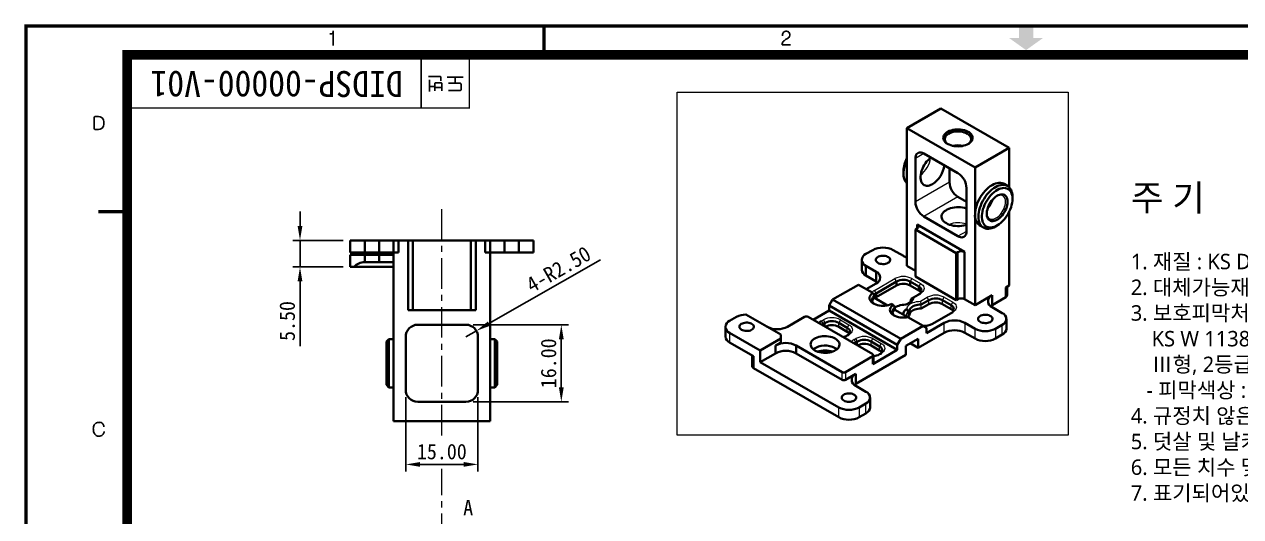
# Model space of a CAD drawing. Header units: millimetres. Extents: x 20 to 420, y 20 to 297.
# Drawn here: x 19.6 to 272, y 195.2 to 297.4 of the extents above; entities that cross this region are included whole.
import ezdxf

# ---------------------------------------------------------------- set-up
doc = ezdxf.new("R2010")
doc.units = ezdxf.units.MM
doc.linetypes.add('CENTERX2', pattern=[20.32, 12.7, -2.54, 2.54, -2.54])
doc.layers.get('0').update_dxf_attribs({"color": 6})
doc.layers.add('0 @ 1', color=6, linetype='Continuous')
for name, color, linetype, lineweight in [('2-text', 2, 'Continuous', 25), ('CENTER', 1, 'CENTERX2', 9), ('DIM', 2, 'Continuous', 9), ('HIDDEN', 252, 'Continuous', 13), ('OUTLINE', 3, 'Continuous', 40)]:
    doc.layers.add(name, color=color, linetype=linetype, lineweight=lineweight)
doc.styles.add('HSC', font='malgun.ttf')
doc.styles.get("Standard").update_dxf_attribs({"font": '', "height": 3.2})
doc.styles.get('Standard').set_extended_font_data('GulimChe')
doc.dimstyles.new('척도 1배 - (x.xx)', dxfattribs={"dimtxt": 3.2, "dimasz": 3, "dimexe": 1.5, "dimexo": 1.5, "dimgap": 1, "dimtad": 1, "dimzin": 0, "dimdsep": 46, "dimtxsty": 'Standard', "dimcen": 0, "dimclrd": 2, "dimclre": 2, "dimclrt": 2, "dimadec": 0, "dimazin": 0, "dimtfac": 0.75, "dimtmove": 0, "dimatfit": 0, "dimfxl": 1, "dimtfill": 1, "dimtolj": 1, "dimtzin": 0, "dimarcsym": 0})

# ---------------------------------------------------------------- blocks, each defined once
blk = doc.blocks.new('A-3_규격도면_동인광학')
blk.add_hatch(color=256).paths.add_polyline_path([(209, 277), (206, 277), (206, 274.5), (204, 274.5), (207.5, 272), (211, 274.5), (209, 274.5)])
for p, q in [((63.07, 275.38), (63.32, 275.38)), ((63.73, 272.93), (63.73, 275.99)), ((63.73, 275.99), (63.73, 272.93)), ((156.98, 274.96), (156.98, 275.22)), ((156.9, 273.09), (158.65, 273.09)), ((157.84, 274.33), (157.74, 274.26)), ((158.18, 274.56), (157.84, 274.33)), ((158.26, 274.63), (158.18, 274.56)), ((82, 270), (82, 260)), ((85.87, 266.55), (83.48, 266.55)), ((83.73, 263.42), (83.73, 265.84)), ((84.81, 265.01), (84.81, 263.52)), ((86.07, 265.22), (84.99, 265.22)), ((86.06, 265.64), (86.06, 266.4)), ((86.28, 263.52), (86.28, 265.05)), ((90.69, 266.36), (87.36, 266.36)), ((90.02, 265.12), (87.64, 265.12)), ((89.03, 265.33), (89.03, 266.36)), ((84.63, 264.48), (83.73, 264.48)), ((86.28, 264.22), (84.81, 264.22)), ((87.68, 263.62), (90.05, 263.62)), ((90.27, 263.83), (90.27, 264.89)), ((14.11, 255.76), (14.11, 258)), ((14.35, 258.23), (15.04, 258.23)), ((16.18, 193.86), (16.14, 194.04))]:
    blk.add_line(p, q)
for points, const_width in [([(0, 0), (0, 277), (400, 277), (400, 0)], 0.7), ([(21, 6), (21, 271), (394, 271), (394, 6)], 2)]:
    blk.add_lwpolyline(points, close=True, dxfattribs=dict(const_width=const_width))
for points, const_width in [([(107.5, 277), (107.5, 270.33)], 0.7), ([(22, 260), (92, 260), (92, 270)], 0.3), ([(15, 238.5), (21.67, 238.5)], 0.7)]:
    blk.add_lwpolyline(points, dxfattribs=dict(const_width=const_width))
for centre, radius, start, end in [((63.32, 275.8), 0.418, 270, 351.8564), ((157.65, 275.22), 0.675, 135.3614, 180), ((157.57, 275.31), 0.56, 116.1126, 135.3614), ((157.74, 274.95), 0.951, 75.511, 116.1126), ((157.84, 275.33), 0.566, 52.7857, 75.511), ((157.74, 275.19), 0.74, 352.4081, 52.7857), ((158.42, 273.05), 1.52, 161.3803, 178.4124), ((157.65, 273.31), 0.705, 132.8749, 161.3803), ((159.75, 271.05), 3.8, 121.9901, 132.8749), ((157.61, 275.21), 0.862, 318.1085, 352.4081), ((84.99, 265.04), 0.181, 90, 191.0214), ((85.9, 266.4), 0.157, 0, 104.5405), ((86.1, 265.05), 0.179, 0, 97.6654), ((90.04, 264.89), 0.23, 0, 93.1332), ((90.05, 263.83), 0.217, 270, 359.9617), ((14.35, 258), 0.234, 89.9627, 180), ((15.04, 257.12), 1.11, 18.7245, 90), ((14.3, 256.87), 1.88, 341.2755, 18.7245), ((14.35, 255.75), 0.241, 177.6028, 269.7704), ((14.69, 339.44), 83.93, 269.7704, 270.2296), ((15.02, 256.63), 1.12, 270.2296, 341.2755), ((15.03, 193.78), 0.968, 126.0964, 153.4408), ((14.92, 193.92), 0.786, 112.6651, 126.0964), ((15.21, 193.24), 1.52, 84.5855, 112.6651), ((15.27, 193.91), 0.857, 49.4232, 84.5855), ((15.2, 193.83), 0.962, 12.5369, 49.4232), ((15.89, 193.35), 1.93, 153.4408, 179.3877), ((15.94, 193.35), 1.97, 179.3877, 207.825), ((15.05, 192.88), 0.971, 207.825, 248.4845), ((15.15, 193.14), 1.26, 248.4845, 279.0922), ((15.2, 192.85), 0.954, 279.0922, 325.2032), ((14.87, 193.08), 1.36, 325.2032, 351.393)]:
    blk.add_arc(centre, radius, start, end)
blk = doc.blocks.new('*D26')
at = {"layer": 'Defpoints', "color": 0, "ltscale": 0.5, "transparency": 16777216}
for p in [(87.28, 252.51), (76.85, 247.01), (87.28, 247.01)]:
    blk.add_point(p, dxfattribs=at)
at = {"layer": 'DIM', "color": 2, "lineweight": -2, "ltscale": 0.5, "transparency": 16777216}
for p, q in [((76.85, 255.51), (76.85, 258.51)), ((85.78, 252.51), (75.35, 252.51)), ((76.85, 252.51), (76.85, 247.01)), ((85.78, 247.01), (75.35, 247.01)), ((76.85, 244.01), (76.85, 230.57))]:
    blk.add_line(p, q, dxfattribs=at)
at = {"layer": 'DIM', "color": 2, "ltscale": 0.5, "transparency": 16777216}
for points in [[(76.35, 255.51), (77.35, 255.51), (76.85, 252.51)], [(76.35, 244.01), (77.35, 244.01), (76.85, 247.01)]]:
    blk.add_solid(points, dxfattribs=at)
at = {"layer": 'DIM', "color": 2, "ltscale": 0.5, "transparency": 16777216, "insert": (74.21, 235.79), "char_height": 3.2, "attachment_point": 5, "rotation": 90, "bg_fill": 3, "box_fill_scale": 1.1, "bg_fill_color": 256, "bg_fill_true_color": 13158600, "bg_fill_transparency": 0}
blk.add_mtext('\\A1;5.50', dxfattribs=at)
blk = doc.blocks.new('*D27')
at = {"layer": 'Defpoints', "color": 0, "ltscale": 0.5, "transparency": 16777216}
for p in [(111.28, 235.01), (111.28, 219.01), (131.07, 219.01)]:
    blk.add_point(p, dxfattribs=at)
at = {"layer": 'DIM', "color": 2, "lineweight": -2, "ltscale": 0.5, "transparency": 16777216}
for p, q in [((112.78, 235.01), (132.57, 235.01)), ((131.07, 232.01), (131.07, 222.01)), ((112.78, 219.01), (132.57, 219.01))]:
    blk.add_line(p, q, dxfattribs=at)
at = {"layer": 'DIM', "color": 2, "ltscale": 0.5, "transparency": 16777216}
for points in [[(130.57, 232.01), (131.57, 232.01), (131.07, 235.01)], [(130.57, 222.01), (131.57, 222.01), (131.07, 219.01)]]:
    blk.add_solid(points, dxfattribs=at)
at = {"layer": 'DIM', "color": 2, "ltscale": 0.5, "transparency": 16777216, "insert": (128.43, 227.01), "char_height": 3.2, "attachment_point": 5, "rotation": 90, "bg_fill": 3, "box_fill_scale": 1.1, "bg_fill_color": 256, "bg_fill_true_color": 13158600, "bg_fill_transparency": 0}
blk.add_mtext('\\A1;16.00', dxfattribs=at)
blk = doc.blocks.new('*D28')
at = {"layer": 'Defpoints', "color": 0, "ltscale": 0.5, "transparency": 16777216}
for p in [(98.78, 221.51), (113.78, 221.51), (113.78, 206.03)]:
    blk.add_point(p, dxfattribs=at)
at = {"layer": 'DIM', "color": 2, "lineweight": -2, "ltscale": 0.5, "transparency": 16777216}
for p, q in [((98.78, 220.01), (98.78, 204.53)), ((113.78, 220.01), (113.78, 204.53)), ((101.78, 206.03), (110.78, 206.03))]:
    blk.add_line(p, q, dxfattribs=at)
at = {"layer": 'DIM', "color": 2, "ltscale": 0.5, "transparency": 16777216}
for points in [[(101.78, 206.53), (101.78, 205.53), (98.78, 206.03)], [(110.78, 206.53), (110.78, 205.53), (113.78, 206.03)]]:
    blk.add_solid(points, dxfattribs=at)
at = {"layer": 'DIM', "color": 2, "ltscale": 0.5, "transparency": 16777216, "insert": (106.28, 208.67), "char_height": 3.2, "attachment_point": 5, "bg_fill": 3, "box_fill_scale": 1.1, "bg_fill_color": 256, "bg_fill_true_color": 13158600, "bg_fill_transparency": 0}
blk.add_mtext('\\A1;15.00', dxfattribs=at)
blk = doc.blocks.new('*D29')
at = {"layer": 'Defpoints', "color": 0, "ltscale": 0.5, "transparency": 16777216}
for p in [(111.28, 232.51), (113.45, 233.75)]:
    blk.add_point(p, dxfattribs=at)
at = {"layer": 'DIM', "color": 2, "lineweight": -2, "ltscale": 0.5, "transparency": 16777216}
for p, q in [((116.06, 235.24), (139.21, 248.47)), ((111.28, 232.51), (113.45, 233.75))]:
    blk.add_line(p, q, dxfattribs=at)
at = {"layer": 'DIM', "color": 2, "ltscale": 0.5, "transparency": 16777216}
blk.add_solid([(115.81, 235.67), (116.31, 234.81), (113.45, 233.75)], dxfattribs=at)
at = {"layer": 'DIM', "color": 2, "ltscale": 0.5, "transparency": 16777216, "insert": (130.49, 246.53), "char_height": 3.2, "attachment_point": 5, "rotation": 29.7386, "bg_fill": 3, "box_fill_scale": 1.1, "bg_fill_color": 256, "bg_fill_true_color": 13158600, "bg_fill_transparency": 0}
blk.add_mtext('\\A1;4-R2.50', dxfattribs=at)

msp = doc.modelspace()

# ---------------------------------------------------------------- linework, layer by layer
at = {"layer": 'CENTER', "ltscale": 0.5}
for p, q in [((106.282, 212.016), (106.282, 259.605)), ((106.282, 169.16), (106.282, 205.127))]:
    msp.add_line(p, q, dxfattribs=at)
at = {"layer": 'DIM', "ltscale": 0.5}
msp.add_lwpolyline([(155.097, 283.239), (236.217, 283.239), (236.217, 212.13), (155.097, 212.13)], close=True, dxfattribs=at)
at = {"layer": 'HIDDEN'}
for p, q in [((206.299, 270.515), (204.531, 269.494)), ((211.602, 264.594), (204.531, 260.512)), ((213.369, 261.533), (206.298, 257.451)), ((215.137, 254.389), (213.369, 253.369)), ((213.369, 250.102), (213.369, 240.304)), ((196.045, 242.141), (200.288, 244.59)), ((200.642, 243.978), (200.288, 244.59)), ((203.824, 244.59), (203.47, 243.978)), ((203.824, 244.59), (205.591, 243.57)), ((205.591, 243.57), (205.238, 242.957)), ((196.399, 241.529), (196.045, 242.141)), ((205.563, 239.879), (207.005, 240.712)), ((207.359, 240.1), (207.005, 240.712)), ((207.359, 239.283), (207.359, 240.1)), ((210.187, 240.1), (210.541, 240.712)), ((210.187, 239.283), (210.187, 240.1)), ((210.541, 240.712), (212.309, 239.692)), ((203.298, 237.755), (203.116, 237.651)), ((205.763, 238.362), (205.763, 239.179)), ((211.955, 239.079), (212.309, 239.692)), ((211.955, 238.263), (211.955, 239.079)), ((185.085, 235.814), (185.439, 236.018)), ((185.439, 235.201), (185.085, 235.814)), ((185.792, 235.405), (185.439, 236.018)), ((185.439, 234.793), (185.439, 235.201)), ((185.792, 234.589), (185.792, 235.405)), ((188.974, 236.018), (188.621, 235.405)), ((188.621, 234.589), (188.621, 235.405)), ((188.974, 236.018), (190.742, 234.997)), ((190.742, 234.997), (190.388, 234.385)), ((210.541, 233.364), (210.541, 235.406)), ((214.784, 235.406), (214.784, 233.364)), ((222.562, 232.956), (222.562, 234.997)), ((165.993, 233.365), (165.993, 231.324)), ((190.388, 233.568), (190.388, 234.385)), ((216.905, 232.14), (216.905, 234.181)), ((221.148, 234.181), (221.148, 232.14)), ((191.803, 231.936), (192.156, 232.14)), ((192.156, 231.323), (191.803, 231.936)), ((192.51, 231.528), (192.156, 232.14)), ((192.156, 230.916), (192.156, 231.323)), ((192.51, 230.711), (192.51, 231.528)), ((195.338, 231.528), (195.692, 232.14)), ((195.338, 230.711), (195.338, 231.528)), ((195.692, 232.14), (197.46, 231.119)), ((197.46, 231.119), (197.106, 230.507)), ((197.106, 229.69), (197.106, 230.507)), ((189.328, 223.568), (189.328, 225.201)), ((190.035, 225.201), (190.035, 223.568)), ((188.621, 215.811), (188.621, 217.853)), ((192.863, 217.853), (192.863, 215.811)), ((194.278, 216.628), (194.278, 218.669))]:
    msp.add_line(p, q, dxfattribs=at)
at = {"layer": 'HIDDEN', "flags": 128}
for points in [[(219.347, 258.171), (219.364, 257.98), (219.423, 257.701), (219.52, 257.457), (219.653, 257.253), (219.819, 257.092), (220.016, 256.979), (220.238, 256.915), (220.481, 256.902), (220.741, 256.94), (221.012, 257.029), (221.289, 257.165), (221.566, 257.348), (221.837, 257.573), (222.097, 257.835), (222.34, 258.129), (222.562, 258.449), (222.759, 258.789), (222.925, 259.141), (223.058, 259.499), (223.155, 259.855), (223.214, 260.203), (223.234, 260.534)], [(205.591, 243.57), (205.846, 243.397), (206.051, 243.204), (206.201, 242.995), (206.293, 242.775), (206.324, 242.549), (206.293, 242.323), (206.201, 242.103), (206.051, 241.894), (205.846, 241.701), (205.591, 241.529)], [(202.791, 238.279), (202.823, 238.506), (202.91, 238.728), (203.05, 238.941), (203.24, 239.141), (203.477, 239.323), (203.756, 239.484), (204.071, 239.62), (204.416, 239.73), (204.785, 239.811), (205.17, 239.861), (205.563, 239.879)], [(212.309, 239.692), (212.564, 239.519), (212.769, 239.326), (212.919, 239.117), (213.01, 238.897), (213.041, 238.671), (213.01, 238.445), (212.919, 238.225), (212.769, 238.016), (212.564, 237.823), (212.309, 237.651)], [(190.742, 234.997), (190.997, 234.825), (191.202, 234.632), (191.352, 234.423), (191.443, 234.203), (191.474, 233.977), (191.443, 233.751), (191.352, 233.531), (191.202, 233.322), (190.997, 233.129), (190.742, 232.956)], [(197.46, 231.119), (197.714, 230.947), (197.919, 230.754), (198.069, 230.545), (198.161, 230.325), (198.192, 230.099), (198.161, 229.873), (198.069, 229.653), (197.919, 229.444), (197.714, 229.251), (197.46, 229.078)]]:
    msp.add_lwpolyline(points, dxfattribs=at)
at = {"layer": 'HIDDEN'}
for centre, radius, start, end in [((213.369, 267.804), 4.546, 74.0642, 105.9358), ((213.369, 267.168), 5.109, 77.10551, 102.89449), ((202.163, 270.452), 5.578, 308.3093, 351.69608), ((216.326, 262.276), 4.545, 314.04548, 345.9599), ((215.775, 262.594), 5.108, 317.08548, 342.91989), ((222.059, 260.727), 1.19, 350.63144, 124.10221), ((213.372, 250.658), 5.494, 71.25971, 110.10569), ((202.056, 241.21), 3.814, 62.39104, 117.60896), ((196.858, 240.649), 1.699, 118.59096, 141.56286), ((208.773, 237.332), 3.814, 62.39104, 117.60896), ((203.506, 236.753), 0.979, 113.46213, 175.21773), ((187.206, 232.638), 3.814, 62.39104, 117.60896), ((193.924, 228.76), 3.814, 62.39104, 117.60896), ((192.591, 230.478), 1.657, 118.40027, 144.40401)]:
    msp.add_arc(centre, radius, start, end, dxfattribs=at)
for points in [[(205.563, 239.879), (205.633, 239.646), (205.7, 239.413), (205.763, 239.179)], [(202.791, 238.279), (202.958, 238.102), (203.127, 237.927), (203.298, 237.755)]]:
    msp.add_open_spline(points, degree=3, dxfattribs=at)
at = {"layer": 'OUTLINE'}
for p, q in [((209.834, 279.904), (202.763, 275.822)), ((223.976, 271.74), (209.834, 279.904)), ((202.763, 275.822), (202.763, 266.024)), ((202.763, 275.822), (216.905, 267.658)), ((213.369, 266.433), (206.298, 270.515)), ((216.905, 267.658), (223.976, 271.74)), ((223.976, 263.575), (223.976, 271.74)), ((204.531, 269.494), (204.531, 260.512)), ((216.905, 267.658), (216.905, 257.86)), ((202.056, 266.84), (202.056, 266.432)), ((202.763, 266.024), (202.763, 247.243)), ((211.602, 267.454), (211.602, 264.594)), ((215.137, 254.389), (215.137, 263.371)), ((223.647, 263.823), (222.94, 264.231)), ((213.369, 261.533), (215.137, 260.512)), ((224.683, 261.125), (224.683, 261.534)), ((206.298, 257.451), (213.369, 253.369)), ((216.905, 257.86), (216.905, 239.079)), ((223.976, 243.161), (223.976, 258.408)), ((204.884, 255.001), (204.531, 254.797)), ((214.731, 250.133), (204.884, 255.817)), ((204.884, 255.817), (204.884, 255.001)), ((217.941, 255.571), (218.648, 255.162)), ((221.148, 255.41), (221.502, 255.614)), ((87.282, 250.013), (87.282, 252.513)), ((87.282, 252.513), (90.282, 252.513)), ((90.282, 252.513), (90.282, 250.013)), ((93.282, 252.513), (90.282, 252.513)), ((93.282, 250.013), (93.282, 252.513)), ((93.282, 252.513), (96.282, 252.513)), ((96.282, 250.013), (96.282, 252.513)), ((96.282, 252.513), (97.282, 252.513)), ((97.282, 252.513), (97.282, 250.013)), ((99.282, 252.513), (97.282, 252.513)), ((99.282, 238.013), (99.282, 252.513)), ((99.282, 252.513), (100.282, 252.513)), ((100.282, 252.513), (112.282, 252.513)), ((100.282, 238.013), (100.282, 252.513)), ((112.282, 238.013), (112.282, 252.513)), ((112.282, 252.513), (113.345, 252.513)), ((113.345, 238.013), (113.345, 252.513)), ((115.282, 252.513), (113.345, 252.513)), ((115.282, 250.013), (115.282, 252.513)), ((115.282, 252.513), (116.282, 252.513)), ((116.282, 252.513), (116.282, 250.013)), ((116.282, 252.513), (119.282, 252.513)), ((119.282, 252.513), (119.282, 250.013)), ((122.282, 252.513), (119.282, 252.513)), ((122.282, 250.013), (122.282, 252.513)), ((122.282, 252.513), (125.282, 252.513)), ((125.282, 252.513), (125.282, 250.013)), ((204.531, 254.797), (213.016, 249.898)), ((204.531, 254.797), (204.531, 244.998)), ((90.282, 250.013), (87.282, 250.013)), ((93.282, 250.013), (90.282, 250.013)), ((96.282, 250.013), (93.282, 250.013)), ((96.282, 250.013), (97.282, 250.013)), ((96.282, 250.013), (96.282, 227.013)), ((115.282, 250.013), (116.282, 250.013)), ((116.282, 250.013), (116.282, 227.013)), ((119.282, 250.013), (116.282, 250.013)), ((122.282, 250.013), (119.282, 250.013)), ((125.282, 250.013), (122.282, 250.013)), ((195.692, 250.509), (194.278, 249.693)), ((202.056, 249.284), (199.934, 250.509)), ((213.016, 249.898), (213.369, 250.102)), ((213.016, 249.898), (213.016, 240.1)), ((214.729, 250.132), (214.731, 250.133)), ((214.729, 250.132), (214.729, 240.333)), ((214.731, 250.133), (214.731, 240.335)), ((87.282, 247.013), (87.282, 249.513)), ((87.282, 249.513), (90.282, 249.513)), ((90.282, 249.513), (90.282, 248.013)), ((93.282, 249.513), (90.282, 249.513)), ((90.282, 248.013), (93.282, 248.013)), ((93.282, 248.013), (93.282, 249.513)), ((93.282, 249.513), (96.282, 249.513)), ((96.282, 248.013), (93.282, 248.013)), ((193.399, 248.468), (193.399, 246.427)), ((88.046, 247.013), (87.282, 247.013)), ((96.282, 247.013), (88.046, 247.013)), ((194.278, 247.243), (196.399, 246.019)), ((194.278, 247.243), (194.278, 245.202)), ((194.278, 245.202), (196.399, 243.977)), ((196.399, 243.977), (196.399, 246.019)), ((202.763, 247.243), (204.531, 246.223)), ((204.531, 244.998), (213.016, 240.1)), ((192.722, 243.325), (187.348, 240.223)), ((195.697, 241.608), (192.722, 243.325)), ((196.399, 243.57), (194.349, 242.386)), ((200.642, 243.978), (196.399, 241.529)), ((200.642, 243.161), (196.399, 240.712)), ((200.642, 243.161), (200.642, 243.978)), ((205.238, 242.957), (203.47, 243.978)), ((203.47, 243.161), (203.47, 243.978)), ((205.238, 242.141), (203.47, 243.161)), ((205.238, 242.141), (205.238, 242.957)), ((223.976, 243.161), (223.269, 242.753)), ((223.269, 240.712), (223.269, 242.753)), ((223.562, 241.12), (223.562, 242.922)), ((186.641, 238.998), (187.348, 240.223)), ((187.348, 240.223), (201.49, 232.059)), ((196.051, 240.995), (196.051, 240.586)), ((198.753, 239.027), (196.051, 240.586)), ((196.399, 240.712), (196.399, 241.529)), ((203.642, 240.403), (203.642, 240.204)), ((205.591, 241.529), (204.148, 240.696)), ((207.359, 240.1), (205.763, 239.179)), ((211.955, 239.079), (210.187, 240.1)), ((213.016, 240.1), (213.369, 240.304)), ((214.729, 240.333), (214.731, 240.335)), ((214.731, 240.335), (216.905, 239.079)), ((216.905, 239.079), (220.441, 241.12)), ((220.441, 241.12), (220.441, 239.079)), ((220.441, 239.079), (223.269, 240.712)), ((100.282, 238.013), (99.282, 238.013)), ((112.282, 238.013), (100.282, 238.013)), ((113.282, 238.013), (112.282, 238.013)), ((113.345, 238.013), (113.282, 238.013)), ((186.641, 237.936), (183.318, 236.018)), ((200.783, 230.834), (186.641, 238.998)), ((186.641, 238.998), (186.641, 237.936)), ((186.641, 237.936), (200.783, 229.772)), ((199.939, 239.158), (199.647, 239.328)), ((200.294, 238.545), (200.294, 238.137)), ((202.996, 236.577), (200.294, 238.137)), ((201.377, 239.096), (201.349, 239.079)), ((202.763, 238.263), (202.791, 238.279)), ((202.763, 238.263), (203.116, 237.651)), ((203.116, 236.834), (203.116, 237.651)), ((203.298, 237.755), (203.298, 236.939)), ((207.359, 239.283), (205.763, 238.362)), ((212.309, 237.651), (208.066, 235.201)), ((211.955, 238.263), (210.187, 239.283)), ((222.562, 237.447), (220.441, 238.671)), ((101.282, 235.013), (111.282, 235.013)), ((167.408, 236.631), (165.993, 235.814)), ((176.6, 232.957), (169.362, 237.135)), ((181.55, 236.63), (178.014, 234.589)), ((195.692, 228.875), (182.257, 236.63)), ((185.792, 235.405), (185.439, 235.201)), ((190.388, 234.385), (188.621, 235.405)), ((201.49, 232.059), (206.157, 234.753)), ((206.157, 234.753), (202.996, 236.577)), ((203.298, 236.939), (203.116, 236.834)), ((206.864, 234.344), (206.157, 234.753)), ((206.864, 233.283), (210.541, 235.406)), ((214.784, 235.406), (216.905, 234.181)), ((221.148, 234.181), (222.562, 234.997)), ((223.441, 234.181), (223.441, 236.222)), ((98.782, 221.513), (98.782, 232.513)), ((113.782, 232.513), (113.782, 221.513)), ((165.115, 234.59), (165.115, 232.548)), ((165.993, 233.365), (172.357, 229.691)), ((176.6, 232.14), (176.6, 232.957)), ((190.388, 233.568), (188.621, 234.589)), ((190.742, 232.956), (190.388, 232.752)), ((205.096, 230.221), (210.541, 233.364)), ((206.864, 234.344), (206.864, 233.283)), ((214.784, 233.364), (216.905, 232.14)), ((221.148, 232.14), (222.562, 232.956)), ((95.282, 232.013), (94.782, 231.513)), ((94.782, 222.513), (94.782, 231.513)), ((96.282, 232.013), (95.282, 232.013)), ((95.282, 232.013), (95.282, 222.013)), ((117.282, 232.013), (116.282, 232.013)), ((117.782, 231.513), (117.282, 232.013)), ((117.282, 227.013), (117.282, 232.013)), ((117.782, 231.513), (117.782, 227.013)), ((170.943, 228.466), (165.993, 231.324)), ((172.357, 229.691), (176.6, 232.14)), ((172.357, 229.691), (172.357, 227.241)), ((176.6, 231.324), (175.539, 230.711)), ((175.539, 229.078), (175.539, 230.711)), ((176.6, 231.324), (176.6, 232.14)), ((179.782, 230.711), (189.328, 225.201)), ((179.782, 230.711), (179.782, 229.078)), ((192.51, 231.528), (192.156, 231.323)), ((197.106, 230.507), (195.338, 231.528)), ((197.106, 229.69), (195.338, 230.711)), ((195.692, 226.833), (200.783, 229.772)), ((201.49, 232.059), (200.783, 230.834)), ((200.783, 230.834), (200.783, 229.772)), ((205.096, 232.099), (202.551, 230.63)), ((202.551, 230.63), (202.551, 228.751)), ((205.096, 230.221), (203.47, 231.16)), ((205.096, 232.099), (205.096, 230.221)), ((170.65, 228.635), (170.65, 226.425)), ((170.943, 228.466), (170.943, 226.017)), ((172.357, 227.241), (175.539, 229.078)), ((172.357, 227.241), (188.621, 217.853)), ((179.782, 229.078), (189.328, 223.568)), ((190.035, 225.201), (195.692, 228.466)), ((192.156, 222.751), (202.551, 228.751)), ((195.692, 226.833), (195.692, 228.466)), ((195.838, 227.037), (195.838, 228.67)), ((197.46, 229.078), (197.106, 228.874)), ((96.282, 227.013), (96.282, 215.013)), ((116.282, 227.013), (116.282, 215.013)), ((117.282, 222.013), (117.282, 227.013)), ((117.782, 227.013), (117.782, 222.513)), ((170.943, 226.017), (188.621, 215.811)), ((190.035, 223.568), (192.156, 224.792)), ((192.156, 224.792), (192.156, 222.751)), ((94.782, 222.513), (95.282, 222.013)), ((117.282, 222.013), (117.782, 222.513)), ((194.278, 221.118), (192.156, 222.343)), ((95.282, 222.013), (96.282, 222.013)), ((116.282, 222.013), (117.282, 222.013)), ((195.156, 217.852), (195.156, 219.894)), ((111.282, 219.013), (101.282, 219.013)), ((192.863, 217.853), (194.278, 218.669)), ((116.282, 215.013), (96.282, 215.013)), ((192.863, 215.811), (194.278, 216.628))]:
    msp.add_line(p, q, dxfattribs=at)
at = {"layer": 'OUTLINE', "flags": 128}
for points in [[(211.213, 272.536), (210.945, 272.713), (210.72, 272.91), (210.542, 273.121), (210.415, 273.345), (210.34, 273.576), (210.32, 273.811), (210.354, 274.045), (210.442, 274.275), (210.582, 274.496), (210.772, 274.704), (211.008, 274.896), (211.286, 275.067), (211.602, 275.216), (211.949, 275.339), (212.321, 275.435), (212.712, 275.501), (213.115, 275.536), (213.522, 275.54), (213.927, 275.512), (214.322, 275.454), (214.699, 275.366), (215.053, 275.249), (215.377, 275.107), (215.665, 274.94), (215.912, 274.753), (216.114, 274.549), (216.267, 274.331), (216.368, 274.103), (216.416, 273.87), (216.409, 273.634), (216.348, 273.402), (216.234, 273.176), (216.068, 272.961), (215.855, 272.761), (215.597, 272.579), (215.299, 272.418), (214.967, 272.282), (214.607, 272.172), (214.224, 272.091), (213.826, 272.041), (213.42, 272.021), (213.013, 272.033), (212.613, 272.076), (212.226, 272.149), (211.859, 272.252), (211.519, 272.381), (211.213, 272.536)], [(215.415, 272.475), (215.571, 272.585), (215.783, 272.776), (215.946, 272.982), (216.057, 273.199), (216.112, 273.423), (216.112, 273.65), (216.057, 273.874), (215.946, 274.091), (215.783, 274.297), (215.571, 274.488), (215.314, 274.659), (215.017, 274.807), (214.687, 274.93), (214.33, 275.024), (213.954, 275.088), (213.566, 275.12), (213.173, 275.12), (212.785, 275.088), (212.408, 275.024), (212.052, 274.93), (211.721, 274.807), (211.425, 274.659), (211.168, 274.488), (210.956, 274.297), (210.793, 274.091), (210.682, 273.874), (210.626, 273.65), (210.626, 273.423), (210.682, 273.199), (210.793, 272.982), (210.956, 272.776), (211.168, 272.585), (211.324, 272.475)], [(206.298, 270.515), (206.022, 270.65), (205.752, 270.731), (205.496, 270.756), (205.259, 270.725), (205.048, 270.639), (204.868, 270.499), (204.723, 270.31), (204.617, 270.075), (204.552, 269.801), (204.531, 269.494)], [(208.066, 264.187), (207.756, 264.03), (207.451, 263.921), (207.155, 263.861), (206.874, 263.852), (206.611, 263.893), (206.372, 263.983), (206.159, 264.122), (205.977, 264.307), (205.827, 264.535), (205.712, 264.802), (205.635, 265.105), (205.596, 265.439), (205.596, 265.798), (205.635, 266.177), (205.712, 266.569), (205.827, 266.968), (205.977, 267.369), (206.159, 267.765), (206.372, 268.15), (206.611, 268.517), (206.874, 268.861), (207.155, 269.176), (207.451, 269.457), (207.735, 269.686)], [(216.905, 257.86), (216.924, 258.298), (216.982, 258.753), (217.078, 259.221), (217.211, 259.697), (217.379, 260.175), (217.58, 260.649), (217.813, 261.116), (218.075, 261.569), (218.362, 262.004), (218.673, 262.416), (219.002, 262.8), (219.348, 263.153), (219.705, 263.47), (220.071, 263.748), (220.441, 263.984), (220.81, 264.175), (221.176, 264.319), (221.533, 264.414), (221.879, 264.461), (222.208, 264.457), (222.519, 264.403), (222.806, 264.301), (222.94, 264.231)], [(221.148, 255.41), (221.148, 255.41), (220.778, 255.219), (220.413, 255.075), (220.055, 254.979), (219.71, 254.933), (219.38, 254.936), (219.069, 254.99), (218.782, 255.093), (218.52, 255.244), (218.287, 255.442), (218.086, 255.684), (217.918, 255.967), (217.785, 256.29), (217.689, 256.647), (217.631, 257.036), (217.612, 257.452), (217.631, 257.89), (217.689, 258.345), (217.785, 258.813), (217.918, 259.289), (218.086, 259.766), (218.287, 260.241), (218.52, 260.708), (218.782, 261.161), (219.069, 261.596), (219.38, 262.008), (219.71, 262.392), (220.055, 262.745), (220.413, 263.062), (220.778, 263.34), (221.148, 263.575), (221.517, 263.766), (221.883, 263.91), (222.24, 264.006), (222.586, 264.053), (222.915, 264.049), (223.226, 263.995), (223.513, 263.892), (223.775, 263.741), (224.008, 263.544), (224.209, 263.302), (224.377, 263.018), (224.51, 262.695), (224.606, 262.338), (224.664, 261.949), (224.683, 261.534), (224.683, 261.534)], [(224.683, 261.125), (224.664, 261.519), (224.606, 261.885), (224.511, 262.219), (224.379, 262.518), (224.212, 262.778), (224.012, 262.995), (223.782, 263.167), (223.524, 263.293), (223.242, 263.369), (222.938, 263.396), (222.617, 263.374), (222.282, 263.301), (221.938, 263.18), (221.589, 263.012), (221.238, 262.799), (220.891, 262.543), (220.551, 262.247), (220.223, 261.916), (219.91, 261.552), (219.617, 261.161), (219.346, 260.748), (219.102, 260.316), (218.886, 259.873), (218.703, 259.422), (218.553, 258.969), (218.439, 258.521), (218.363, 258.081), (218.324, 257.657), (218.324, 257.252), (218.363, 256.872), (218.439, 256.521), (218.553, 256.204), (218.703, 255.924), (218.886, 255.685), (219.102, 255.49), (219.346, 255.341), (219.617, 255.24), (219.91, 255.188), (220.223, 255.186), (220.551, 255.233), (220.891, 255.33), (221.238, 255.475), (221.589, 255.666), (221.938, 255.901), (222.282, 256.177), (222.617, 256.491), (222.938, 256.839), (223.242, 257.217), (223.524, 257.62), (223.782, 258.043), (224.012, 258.481), (224.212, 258.929), (224.379, 259.382), (224.511, 259.833), (224.606, 260.277), (224.664, 260.71), (224.683, 261.125)], [(223.658, 260.534), (223.639, 260.19), (223.581, 259.831), (223.487, 259.463), (223.357, 259.091), (223.194, 258.722), (223, 258.364), (222.78, 258.022), (222.538, 257.703), (222.276, 257.412), (222.001, 257.155), (221.717, 256.935), (221.429, 256.758), (221.142, 256.626), (220.862, 256.541), (220.593, 256.505), (220.341, 256.519), (220.109, 256.583), (219.902, 256.695), (219.723, 256.853), (219.576, 257.054), (219.464, 257.295), (219.388, 257.572), (219.349, 257.88), (219.349, 258.213), (219.388, 258.565), (219.464, 258.929), (219.576, 259.301), (219.723, 259.672), (219.902, 260.036), (220.109, 260.387), (220.341, 260.718), (220.593, 261.024), (220.862, 261.298), (221.142, 261.537), (221.429, 261.736), (221.717, 261.891), (222.001, 262), (222.276, 262.06), (222.538, 262.071), (222.78, 262.032), (223, 261.944), (223.194, 261.809), (223.357, 261.629), (223.487, 261.407), (223.581, 261.147), (223.639, 260.854), (223.658, 260.534)], [(215.137, 255.774), (214.913, 255.702), (214.521, 255.604), (214.111, 255.535), (213.689, 255.496), (213.263, 255.489), (212.838, 255.512), (212.421, 255.566), (212.019, 255.649), (211.639, 255.761), (211.286, 255.9), (210.965, 256.063), (210.683, 256.248), (210.443, 256.451), (210.249, 256.671), (210.104, 256.903), (210.011, 257.143), (209.971, 257.389), (209.985, 257.635), (210.051, 257.879), (210.17, 258.115), (210.34, 258.342), (210.557, 258.554), (210.819, 258.749), (211.121, 258.923), (211.458, 259.074), (211.826, 259.199), (212.218, 259.297), (212.628, 259.366), (213.049, 259.405), (213.476, 259.412), (213.901, 259.389), (214.318, 259.335), (214.72, 259.252), (215.1, 259.14), (215.137, 259.127)], [(213.369, 253.369), (213.646, 253.234), (213.916, 253.153), (214.172, 253.128), (214.409, 253.159), (214.619, 253.245), (214.8, 253.384), (214.945, 253.574), (215.051, 253.808), (215.115, 254.083), (215.137, 254.389)], [(196.752, 247.856), (196.972, 247.751), (197.223, 247.672), (197.494, 247.622), (197.777, 247.602), (198.062, 247.614), (198.337, 247.657), (198.594, 247.729), (198.822, 247.827), (199.014, 247.949), (199.162, 248.09), (199.262, 248.244), (199.309, 248.406), (199.302, 248.571), (199.242, 248.732), (199.13, 248.883), (198.97, 249.019), (198.768, 249.136), (198.532, 249.228), (198.27, 249.293), (197.991, 249.328), (197.706, 249.332), (197.425, 249.304), (197.158, 249.247), (196.914, 249.161), (196.703, 249.051), (196.532, 248.919), (196.408, 248.771), (196.334, 248.612), (196.314, 248.447), (196.347, 248.284), (196.434, 248.127), (196.571, 247.983), (196.752, 247.856)], [(196.701, 243.774), (196.679, 243.791), (196.399, 243.977)], [(199.647, 239.328), (199.327, 239.189), (198.976, 239.079), (198.602, 238.998), (198.211, 238.949), (197.813, 238.933), (197.415, 238.949), (197.024, 238.998), (196.65, 239.079), (196.299, 239.189), (195.979, 239.328), (195.697, 239.491), (195.458, 239.675), (195.266, 239.878), (195.127, 240.094), (195.042, 240.319), (195.013, 240.549), (195.042, 240.779), (195.126, 241.005), (195.266, 241.221), (195.457, 241.423), (195.697, 241.608)], [(196.399, 240.712), (196.175, 240.558), (196.145, 240.532)], [(204.148, 240.696), (204.117, 240.469), (204.03, 240.247), (203.89, 240.034), (203.7, 239.835), (203.463, 239.653), (203.184, 239.492), (202.869, 239.355), (202.524, 239.245), (202.155, 239.164), (201.77, 239.114), (201.377, 239.096)], [(202.996, 236.577), (202.602, 236.515), (202.197, 236.486), (201.789, 236.491), (201.387, 236.53), (200.998, 236.603), (200.632, 236.708), (200.297, 236.842), (199.999, 237.003), (199.744, 237.188), (199.539, 237.391), (199.387, 237.61), (199.292, 237.84), (199.256, 238.074), (199.279, 238.31), (199.362, 238.541), (199.501, 238.762), (199.695, 238.969), (199.939, 239.158)], [(205.763, 239.179), (205.404, 239.178), (205.049, 239.145), (204.708, 239.081), (204.388, 238.986), (204.097, 238.864), (203.843, 238.717), (203.631, 238.55), (203.468, 238.365), (203.356, 238.168), (203.299, 237.963), (203.298, 237.755)], [(205.763, 238.362), (205.404, 238.362), (205.049, 238.329), (204.708, 238.264), (204.388, 238.17), (204.097, 238.048), (203.843, 237.901), (203.631, 237.733), (203.468, 237.548), (203.356, 237.351), (203.299, 237.146), (203.298, 237.138)], [(220.441, 239.079), (220.16, 238.892), (220.138, 238.875)], [(168.468, 233.977), (168.688, 233.872), (168.938, 233.794), (169.21, 233.743), (169.493, 233.724), (169.778, 233.736), (170.053, 233.778), (170.31, 233.85), (170.538, 233.949), (170.73, 234.071), (170.878, 234.211), (170.978, 234.365), (171.025, 234.528), (171.018, 234.692), (170.958, 234.853), (170.845, 235.005), (170.686, 235.141), (170.484, 235.257), (170.248, 235.35), (169.986, 235.414), (169.707, 235.449), (169.422, 235.453), (169.141, 235.426), (168.873, 235.368), (168.63, 235.283), (168.419, 235.172), (168.248, 235.04), (168.123, 234.892), (168.05, 234.733), (168.029, 234.569), (168.063, 234.405), (168.15, 234.249), (168.287, 234.104), (168.468, 233.977)], [(185.439, 235.201), (185.215, 235.047), (185.13, 234.972)], [(203.116, 236.834), (202.892, 236.68), (202.862, 236.654)], [(217.966, 235.61), (218.186, 235.505), (218.436, 235.426), (218.707, 235.376), (218.991, 235.356), (219.275, 235.368), (219.55, 235.411), (219.807, 235.483), (220.035, 235.581), (220.227, 235.703), (220.376, 235.844), (220.475, 235.998), (220.522, 236.16), (220.516, 236.325), (220.455, 236.486), (220.343, 236.637), (220.183, 236.773), (219.981, 236.89), (219.745, 236.982), (219.483, 237.047), (219.204, 237.082), (218.919, 237.086), (218.638, 237.058), (218.371, 237.001), (218.127, 236.915), (217.916, 236.804), (217.745, 236.673), (217.621, 236.525), (217.547, 236.366), (217.527, 236.201), (217.561, 236.038), (217.647, 235.881), (217.784, 235.737), (217.966, 235.61)], [(183.671, 229.691), (183.98, 229.536), (184.322, 229.406), (184.692, 229.304), (185.082, 229.233), (185.485, 229.193), (185.895, 229.185), (186.302, 229.209), (186.7, 229.265), (187.081, 229.352), (187.438, 229.467), (187.764, 229.61), (188.053, 229.777), (188.301, 229.966), (188.502, 230.172), (188.652, 230.392), (188.749, 230.621), (188.791, 230.856), (188.777, 231.093), (188.707, 231.326), (188.583, 231.551), (188.407, 231.764), (188.183, 231.962), (187.914, 232.14), (187.605, 232.296), (187.263, 232.425), (186.893, 232.527), (186.503, 232.598), (186.099, 232.638), (185.69, 232.646), (185.283, 232.622), (184.885, 232.566), (184.504, 232.48), (184.147, 232.364), (183.821, 232.221), (183.531, 232.054), (183.284, 231.865), (183.083, 231.659), (182.933, 231.439), (182.836, 231.21), (182.794, 230.975), (182.808, 230.738), (182.878, 230.506), (183.001, 230.28), (183.177, 230.067), (183.402, 229.869), (183.671, 229.691)], [(187.914, 230.163), (188.183, 229.985), (188.255, 229.927)], [(192.156, 231.323), (191.932, 231.169), (191.848, 231.094)], [(192.156, 222.751), (191.876, 222.564), (191.854, 222.547)], [(189.681, 219.281), (189.901, 219.177), (190.152, 219.098), (190.423, 219.048), (190.706, 219.028), (190.991, 219.04), (191.266, 219.082), (191.523, 219.154), (191.751, 219.253), (191.943, 219.375), (192.091, 219.515), (192.191, 219.67), (192.238, 219.832), (192.231, 219.997), (192.171, 220.157), (192.059, 220.309), (191.899, 220.445), (191.697, 220.562), (191.461, 220.654), (191.199, 220.719), (190.92, 220.754), (190.635, 220.758), (190.354, 220.73), (190.087, 220.673), (189.843, 220.587), (189.632, 220.476), (189.461, 220.344), (189.337, 220.196), (189.263, 220.037), (189.242, 219.873), (189.276, 219.71), (189.363, 219.553), (189.5, 219.408), (189.681, 219.281)]]:
    msp.add_lwpolyline(points, dxfattribs=at)
at = {"layer": 'OUTLINE'}
for centre, radius, start, end in [((208.477, 266.62), 6.425, 152.79304, 178.0389), ((208.886, 266.258), 6.833, 153.66117, 178.54389), ((205.103, 268.772), 5.46, 302.86528, 352.70031), ((204.706, 266.207), 2.66, 175.14615, 223.06399), ((211.327, 263.212), 3.814, 2.38686, 57.61314), ((215.412, 264.753), 3.814, 182.38686, 237.61314), ((208.341, 260.671), 3.814, 182.38686, 237.61314), ((219.379, 257.6), 2.488, 174.01368, 234.67414), ((204.729, 255.409), 0.437, 290.78342, 69.21658), ((197.813, 246.436), 4.593, 62.49143, 117.50857), ((214.079, 248.722), 1.552, 65.26583, 117.21658), ((90.282, 245.013), 3, 90, 138.18969), ((194.754, 248.468), 1.314, 111.26827, 248.73173), ((203.798, 252.376), 3.549, 240.60046, 253.04319), ((194.887, 246.567), 1.495, 185.38826, 245.93188), ((195.922, 244.794), 1.314, 291.26827, 68.73173), ((202.056, 241.263), 3.061, 62.48054, 117.51946), ((202.056, 240.447), 3.061, 62.48054, 117.51946), ((204.919, 242.141), 0.876, 291.31255, 68.68745), ((196.494, 240.143), 0.96, 117.46618, 240.88077), ((196.664, 239.578), 1.18, 121.29969, 162.30979), ((197.017, 240.376), 1.308, 118.21738, 144.46878), ((202.624, 240.35), 1.02, 300.05509, 3.00883), ((204.626, 240.997), 1.298, 34.55674, 61.85504), ((208.773, 237.385), 3.061, 62.48054, 117.51946), ((214.079, 238.924), 1.552, 65.26583, 117.21658), ((220.917, 239.896), 1.314, 111.26827, 248.73173), ((223.061, 241.17), 0.503, 294.37466, 354.3052), ((200.74, 237.694), 0.961, 117.6396, 240.70735), ((200.907, 237.129), 1.18, 121.29969, 162.30979), ((199.754, 241.992), 3.32, 277.7699, 298.69345), ((203.227, 237.168), 1.189, 112.96103, 181.81679), ((208.773, 236.569), 3.061, 62.48054, 117.51946), ((211.637, 238.263), 0.876, 291.31255, 68.68745), ((211.343, 237.119), 1.298, 34.55674, 61.85504), ((222.085, 236.222), 1.314, 291.26827, 68.73173), ((101.282, 232.513), 2.5, 90, 180), ((111.282, 232.513), 2.5, 0, 90), ((166.47, 234.59), 1.314, 111.26827, 248.73173), ((169.417, 232.886), 4.25, 90.73744, 118.21458), ((181.903, 235.948), 0.769, 62.60967, 117.39033), ((185.873, 234.356), 1.657, 118.40027, 144.40401), ((187.206, 232.691), 3.061, 62.48054, 117.51946), ((187.206, 231.874), 3.061, 62.48054, 117.51946), ((206.341, 238.48), 3.705, 266.3322, 297.74415), ((212.662, 231.332), 4.593, 62.49143, 117.50857), ((166.603, 232.689), 1.495, 185.38826, 245.93188), ((175.892, 238.67), 4.599, 242.86241, 297.48191), ((188.873, 235.469), 3.111, 282.26479, 299.14659), ((190.07, 233.569), 0.876, 291.31255, 68.68745), ((189.776, 232.424), 1.298, 34.55674, 61.85504), ((212.662, 229.291), 4.593, 62.49143, 117.50857), ((219.026, 238.254), 4.593, 242.49143, 297.50857), ((221.952, 234.321), 1.495, 294.06812, 354.61174), ((177.661, 226.638), 4.593, 62.49143, 117.50857), ((185.816, 226.258), 4.433, 61.76186, 124.13114), ((185.792, 222.628), 7.039, 76.42091, 103.57909), ((193.924, 228.813), 3.061, 62.48054, 117.51946), ((193.924, 227.997), 3.061, 62.48054, 117.51946), ((196.787, 229.691), 0.876, 291.31255, 68.68745), ((196.494, 228.546), 1.298, 34.55674, 61.85504), ((219.026, 236.213), 4.593, 242.49143, 297.50857), ((177.661, 225.005), 4.593, 62.49143, 117.50857), ((195.614, 228.67), 0.218, 290.78342, 69.21658), ((195.493, 231.831), 3.368, 275.88005, 298.61154), ((171.151, 226.475), 0.503, 185.6948, 245.62534), ((189.681, 225.883), 0.769, 242.60967, 297.39033), ((192.633, 223.568), 1.314, 111.26827, 248.73173), ((195.588, 227.062), 0.251, 294.37466, 354.3052), ((189.681, 224.25), 0.769, 242.60967, 297.39033), ((101.282, 221.513), 2.5, 180, 270), ((111.282, 221.513), 2.5, 270, 0), ((193.801, 219.894), 1.314, 291.26827, 68.73173), ((190.742, 221.926), 4.593, 242.49143, 297.50857), ((193.668, 217.993), 1.495, 294.06812, 354.61174), ((190.742, 219.885), 4.593, 242.49143, 297.50857)]:
    msp.add_arc(centre, radius, start, end, dxfattribs=at)
for points in [[(195.697, 241.608), (195.815, 241.403), (195.933, 241.199), (196.051, 240.995)], [(203.642, 240.403), (203.813, 240.502), (203.982, 240.599), (204.148, 240.696)], [(199.939, 239.158), (200.058, 238.954), (200.176, 238.75), (200.294, 238.545)]]:
    msp.add_open_spline(points, degree=3, dxfattribs=at)

# ---------------------------------------------------------------- block references
at = {"layer": '0 @ 1'}
msp.add_blockref('A-3_규격도면_동인광학', (20, 20), dxfattribs=at)

# ---------------------------------------------------------------- texts
at = {"layer": '2-text', "insert": (249.226, 264.063), "char_height": 3.2, "width": 162.49614, "attachment_point": 1, "style": 'HSC'}
msp.add_mtext('{\\H1.6875x;주 기\\P}\\P1. 재질 : KS D 6763, 알루미늄 및 알루미늄합금의 봉 및 선 A7075BD-T6 \\P2. 대체가능재질 : KS D 6763, 알루미늄 및 알루미늄합금의 판 및 띠 A7075BE-T6\\P3. 보호피막처리 :\\P    KS W 1138, 항공기용 알루미늄 및 알루미늄합금의  양극처리피막\\P    {\\fHCR Batang|b0|i0|c129|p2;Ⅲ}형, 2등급으로 할것.\\P   - 피막색상 : FED-STD-595, No.37038을 따를 것.(흑색, 무광)\\P4. 규정치 않은 표면거칠기 : 3.2a\\P5. 덧살 및 날카로운 모서리는 R0.2 또는 C0.2로 제거할 것.\\P6. 모든 치수 및 표면 거칠기는 보호피막처리 후 적용할 것.\\P7. 표기되어있지 않은 치수는 3D모델링 참고할 것.', dxfattribs=at)
at = {"layer": 'DIM', "insert": (72, 285), "char_height": 5.4, "width": 60, "attachment_point": 5, "rotation": 180}
msp.add_mtext('DIDSP-00000-V01', dxfattribs=at)
at = {"layer": 'DIM', "color": 2, "ltscale": 0.5, "insert": (111.742, 197.06), "char_height": 3.2, "attachment_point": 5}
msp.add_mtext('\\A1;A', dxfattribs=at)

# ---------------------------------------------------------------- next in the draw order: dimensions: what is measured, and where the dimension line sits
at = {"layer": 'DIM', "ltscale": 0.5}
for base, p1, p2, picture, middle in [((76.846, 247.013), (87.282, 252.513), (87.282, 247.013), '*D26', (74.208, 235.789)), ((131.072, 219.013), (111.282, 235.013), (111.282, 219.013), '*D27', (128.43, 227.013))]:
    dim = msp.add_linear_dim(base=base, p1=p1, p2=p2, angle=90, dimstyle='척도 1배 - (x.xx)', dxfattribs=at)
    dim.commit()
    dim.dimension.update_dxf_attribs({"geometry": picture, "text_midpoint": middle})

# ---------------------------------------------------------------- next in the draw order: dimensions: what is measured, and where the dimension line sits
dim = msp.add_radius_dim(center=(111.282, 232.513), mpoint=(113.453, 233.753), text='4-<>', dimstyle='척도 1배 - (x.xx)', dxfattribs=at)
dim.commit()
dim.dimension.update_dxf_attribs({"geometry": '*D29', "text_midpoint": (131.805, 244.237), "dimtype": 164})
dim = msp.add_linear_dim(base=(113.782, 206.032), p1=(98.782, 221.513), p2=(113.782, 221.513), dimstyle='척도 1배 - (x.xx)', dxfattribs=at)
dim.commit()
dim.dimension.update_dxf_attribs({"geometry": '*D28', "text_midpoint": (106.282, 208.675)})

doc.saveas('drawing.dxf')
